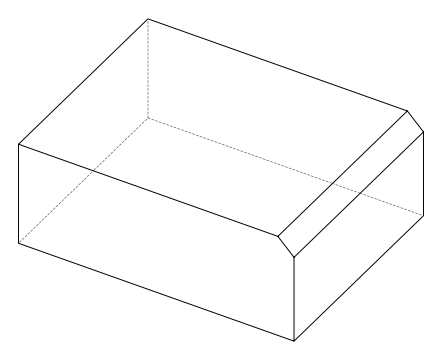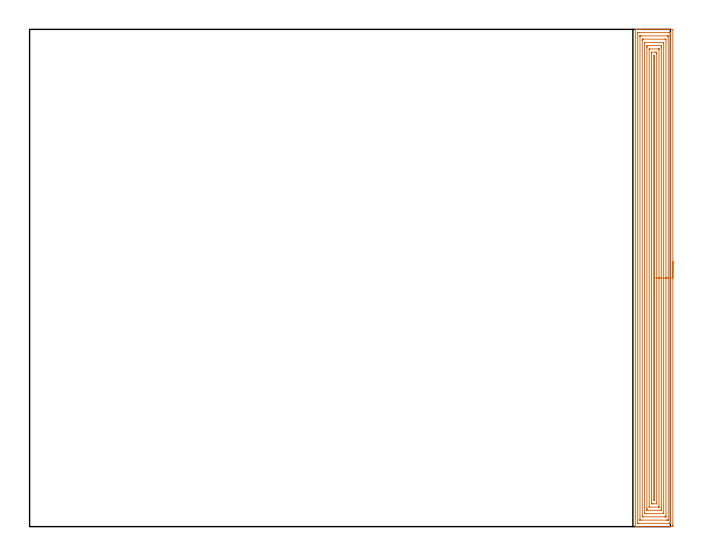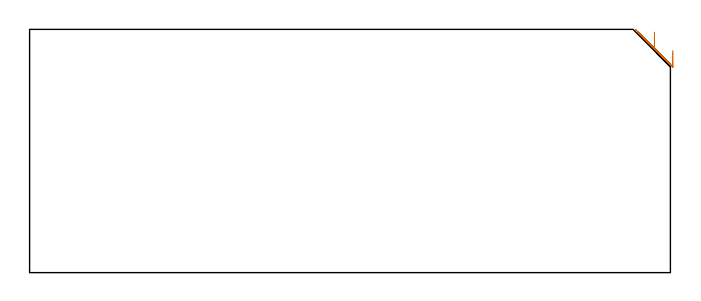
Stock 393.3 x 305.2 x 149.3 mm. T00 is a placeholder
(PLAN: 1 operations, 0 tool changes, 22.2 min)
(1 AREA_MILL | FG_CHAMFER_SURFACE | UGT0205_001 | 22.2 min | 80719 mm3)
(TOOL UGT0205_001 | Chamfer Mill 20 x 3 x 45 deg. | D20 FL50 Z2)
(OP 1 AREA_MILL)
G17 G21 G94 G90
T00 M6
G54
G17 G0 G90 X394.8 Y162.6 S1061 M3
G43 Z159.3 H0
Z136.3
G94 G1 Y162.562 Z135.428 F250.
Y162.448 Z134.563
Y162.259 Z133.712
Y161.997 Z132.88
Y161.663 Z132.074
Y161.26 Z131.3
Y160.792 Z130.564
Y160.26 Z129.872
Y159.671 Z129.229
Y159.028 Z128.64
Y158.336 Z128.108
Y157.6 Z127.64
Y156.826 Z127.237
Y156.02 Z126.903
Y155.188 Z126.641
Y154.336 Z126.452
Y153.472 Z126.338
Y152.6 Z126.3
Y1.047
X394.799 Y0.627 Z126.301
X394.795 Y0.158 Z126.303
X394.792 Y0.009 Z126.306
X394.333 Y0. Z126.765
X375.534 Z145.562
X373.15 Z147.945
X372.176 Z148.924
X371.81 Z149.28
X371.803 Y0.007 Z149.288
X371.8 Y0.179 Z149.3
Y305.02
X371.803 Y305.193 Z149.288
X371.81 Y305.2 Z149.28
X372.176 Z148.924
X372.441 Z148.659
X373.15 Z147.945
X374.387 Z146.71
X374.915 Z146.179
X375.534 Z145.562
X394.333 Z126.765
X394.599 Y305.198 Z126.499
X394.792 Y305.19 Z126.306
X394.799 Y304.995 Z126.299
X394.8 Y152.6 Z126.3
X393.386 Z127.714
X393.385 Y2.48 Z127.715
Y2.414
X393.379 Y2.01 Z127.721
X392.974 Y2.002 Z128.126
X392.567 Y2.001 Z128.533
X392.094 Y2. Z129.006
X374.033 Y2.001 Z147.067
X373.557 Y2.003 Z147.543
X373.324 Y2.01 Z147.776
X373.221 Y2.032 Z147.879
X373.215 Y2.349 Z147.885
Y2.414
Y302.72
Y302.785
X373.221 Y303.19 Z147.879
X373.626 Y303.198 Z147.474
X374.033 Y303.199 Z147.067
X374.506 Y303.2 Z146.594
X392.567 Y303.199 Z128.533
X393.043 Y303.197 Z128.057
X393.276 Y303.19 Z127.824
X393.379 Y303.168 Z127.721
X393.385 Y302.851 Z127.715
Y302.785
X393.386 Y152.6 Z127.714
X391.972 Z129.128
X391.971 Y4.202 Z129.129
X391.969 Y4.057 Z129.131
X391.967 Y4.022 Z129.133
X391.965 Y4.012 Z129.135
X391.95 Y4.009 Z129.15
X391.883 Y4.002 Z129.217
X391.685 Y4.001 Z129.415
X391.002 Y4. Z130.098
X374.915 Y4.001 Z146.185
X374.716 Y4.005 Z146.384
X374.659 Y4.009 Z146.441
X374.635 Y4.013 Z146.465
X374.633 Y4.029 Z146.467
X374.63 Y4.106 Z146.47
X374.629 Y4.202 Z146.471
X374.628 Y4.493 Z146.472
X374.629 Y300.998 Z146.471
X374.631 Y301.143 Z146.469
X374.633 Y301.178 Z146.467
X374.634 Y301.188 Z146.466
X374.65 Y301.191 Z146.45
X374.717 Y301.198 Z146.383
X374.915 Y301.199 Z146.185
X375.598 Y301.2 Z145.502
X391.685 Y301.199 Z129.415
X391.884 Y301.195 Z129.216
X391.941 Y301.191 Z129.159
X391.965 Y301.187 Z129.135
X391.967 Y301.171 Z129.133
X391.97 Y301.094 Z129.13
X391.971 Y300.998 Z129.129
X391.972 Y300.707 Z129.128
Y152.6
X390.557 Z130.543
Y6.884
X390.554 Y6.242 Z130.546
X390.55 Y6.026 Z130.55
X390.543 Y6.009 Z130.557
X390.519 Y6.006 Z130.581
X390.465 Y6.002 Z130.635
X390.356 Y6. Z130.744
X389.92 Z131.18
X376.671 Z144.429
X376.243 Y6.01 Z144.857
X376.049 Y6.023 Z145.051
X376.048 Y6.134 Z145.052
X376.043 Y6.636 Z145.057
Y298.316
X376.046 Y298.958 Z145.054
X376.05 Y299.174 Z145.05
X376.057 Y299.191 Z145.043
X376.081 Y299.194 Z145.019
X376.135 Y299.198 Z144.965
X376.244 Y299.2 Z144.856
X376.681 Z144.419
X389.929 Z131.171
X390.357 Y299.19 Z130.743
X390.551 Y299.177 Z130.549
X390.553 Y299.066 Z130.547
X390.557 Y298.564 Z130.543
Y152.6
X389.143 Z131.957
Y8.457
X389.142 Y8.242 Z131.958
X389.138 Y8.099 Z131.962
X389.134 Y8.009 Z131.966
X389.119 Y8.006 Z131.981
X389.037 Y8.002 Z132.063
X388.818 Y8. Z132.282
X378.226 Z142.874
X377.563 Y8.007 Z143.537
X377.475 Y8.01 Z143.625
X377.463 Y8.35 Z143.637
X377.458 Y8.565 Z143.642
X377.457 Y8.672 Z143.643
Y8.78
Y296.743
X377.458 Y296.958 Z143.642
X377.462 Y297.102 Z143.638
X377.466 Y297.191 Z143.634
X377.481 Y297.194 Z143.619
X377.563 Y297.198 Z143.537
X377.782 Y297.2 Z143.318
X388.374 Z132.726
X389.037 Y297.193 Z132.063
X389.125 Y297.19 Z131.975
X389.137 Y296.85 Z131.963
X389.142 Y296.635 Z131.958
X389.143 Y296.528 Z131.957
Y296.42
Y152.6
X387.729 Z133.371
Y11.354
X387.727 Y10.892 Z133.373
X387.724 Y10.46 Z133.376
X387.719 Y10.007 Z133.381
X387.272 Y10.003 Z133.828
X386.843 Y10.001 Z134.257
X379.328 Z141.772
X378.896 Y10.004 Z142.204
X378.878 Y10.01 Z142.222
X378.876 Y10.025 Z142.224
X378.873 Y10.46 Z142.227
X378.871 Y10.923 Z142.229
Y11.354
Y293.846
X378.872 Y294.308 Z142.228
X378.876 Y294.74 Z142.224
X378.881 Y295.193 Z142.219
X379.328 Y295.197 Z141.772
X379.757 Y295.199 Z141.343
X387.272 Z133.828
X387.704 Y295.196 Z133.396
X387.722 Y295.19 Z133.378
X387.724 Y295.175 Z133.376
X387.728 Y294.74 Z133.372
X387.729 Y294.277 Z133.371
Y293.846
Y152.6
X386.315 Z134.785
X386.314 Y12.248 Z134.786
X386.313 Y12.044 Z134.787
X386.311 Y12.02 Z134.789
X386.309 Y12.014 Z134.791
X386.289 Y12.01 Z134.811
X386.16 Y12.004 Z134.94
X385.996 Y12.001 Z135.104
X380.455 Y12. Z140.645
X380.352 Y12.003 Z140.748
X380.323 Y12.005 Z140.777
X380.297 Y12.009 Z140.803
X380.292 Y12.055 Z140.808
X380.287 Y12.171 Z140.813
X380.286 Y12.248 Z140.814
X380.285 Y292.952 Z140.815
X380.287 Y293.156 Z140.813
X380.289 Y293.18 Z140.811
X380.291 Y293.186 Z140.809
X380.311 Y293.19 Z140.789
X380.44 Y293.196 Z140.66
X380.604 Y293.199 Z140.496
X386.145 Y293.2 Z134.955
X386.248 Y293.197 Z134.852
X386.277 Y293.195 Z134.823
X386.303 Y293.191 Z134.797
X386.308 Y293.145 Z134.792
X386.313 Y293.029 Z134.787
X386.314 Y292.952 Z134.786
X386.315 Y152.6 Z134.785
X384.901 Z136.199
X384.9 Y14.93 Z136.2
X384.899 Y14.651 Z136.201
X384.893 Y14.036 Z136.207
X384.657 Y14.002 Z136.443
X382.894 Y14. Z138.206
X382.011 Y14.001 Z139.089
X381.976 Y14.004 Z139.124
X381.707 Y14.036 Z139.393
X381.702 Y14.313 Z139.398
X381.7 Y14.93 Z139.4
Y15.21
Y290.27
X381.701 Y290.549 Z139.399
X381.707 Y291.164 Z139.393
X381.943 Y291.198 Z139.157
X383.706 Y291.2 Z137.394
X384.589 Y291.199 Z136.511
X384.624 Y291.196 Z136.476
X384.894 Y291.164 Z136.206
X384.898 Y290.887 Z136.202
X384.9 Y290.27 Z136.2
X384.901 Y289.99 Z136.199
Y152.6
X383.486 Z137.614
Y16.46
X383.484 Y16.085 Z137.616
X383.48 Y16.021 Z137.62
X383.478 Y16.01 Z137.622
X383.466 Y16.006 Z137.634
X383.434 Y16.003 Z137.666
X383.3 Y16.001 Z137.8
X383.166 Y16.003 Z137.934
X383.134 Y16.006 Z137.966
X383.122 Y16.01 Z137.978
X383.12 Y16.021 Z137.98
X383.117 Y16.082 Z137.983
X383.114 Y16.459 Z137.986
Y288.74
X383.116 Y289.115 Z137.984
X383.12 Y289.179 Z137.98
X383.122 Y289.19 Z137.978
X383.134 Y289.194 Z137.966
X383.166 Y289.197 Z137.934
X383.3 Y289.199 Z137.8
X383.434 Y289.197 Z137.666
X383.466 Y289.194 Z137.634
X383.478 Y289.19 Z137.622
X383.48 Y289.179 Z137.62
X383.483 Y289.118 Z137.617
X383.486 Y288.741 Z137.614
Y152.6
Y151.728 Z137.652
Y150.864 Z137.766
Y150.012 Z137.954
Y149.18 Z138.217
Y148.374 Z138.551
Y147.6 Z138.953
Y146.864 Z139.422
Y146.172 Z139.953
Y145.529 Z140.543
Y144.94 Z141.186
Y144.408 Z141.878
Y143.94 Z142.614
Y143.537 Z143.388
Y143.203 Z144.194
Y142.941 Z145.026
Y142.752 Z145.877
Y142.638 Z146.742
Y142.6 Z147.614
G0 Z159.3
M5
M2
